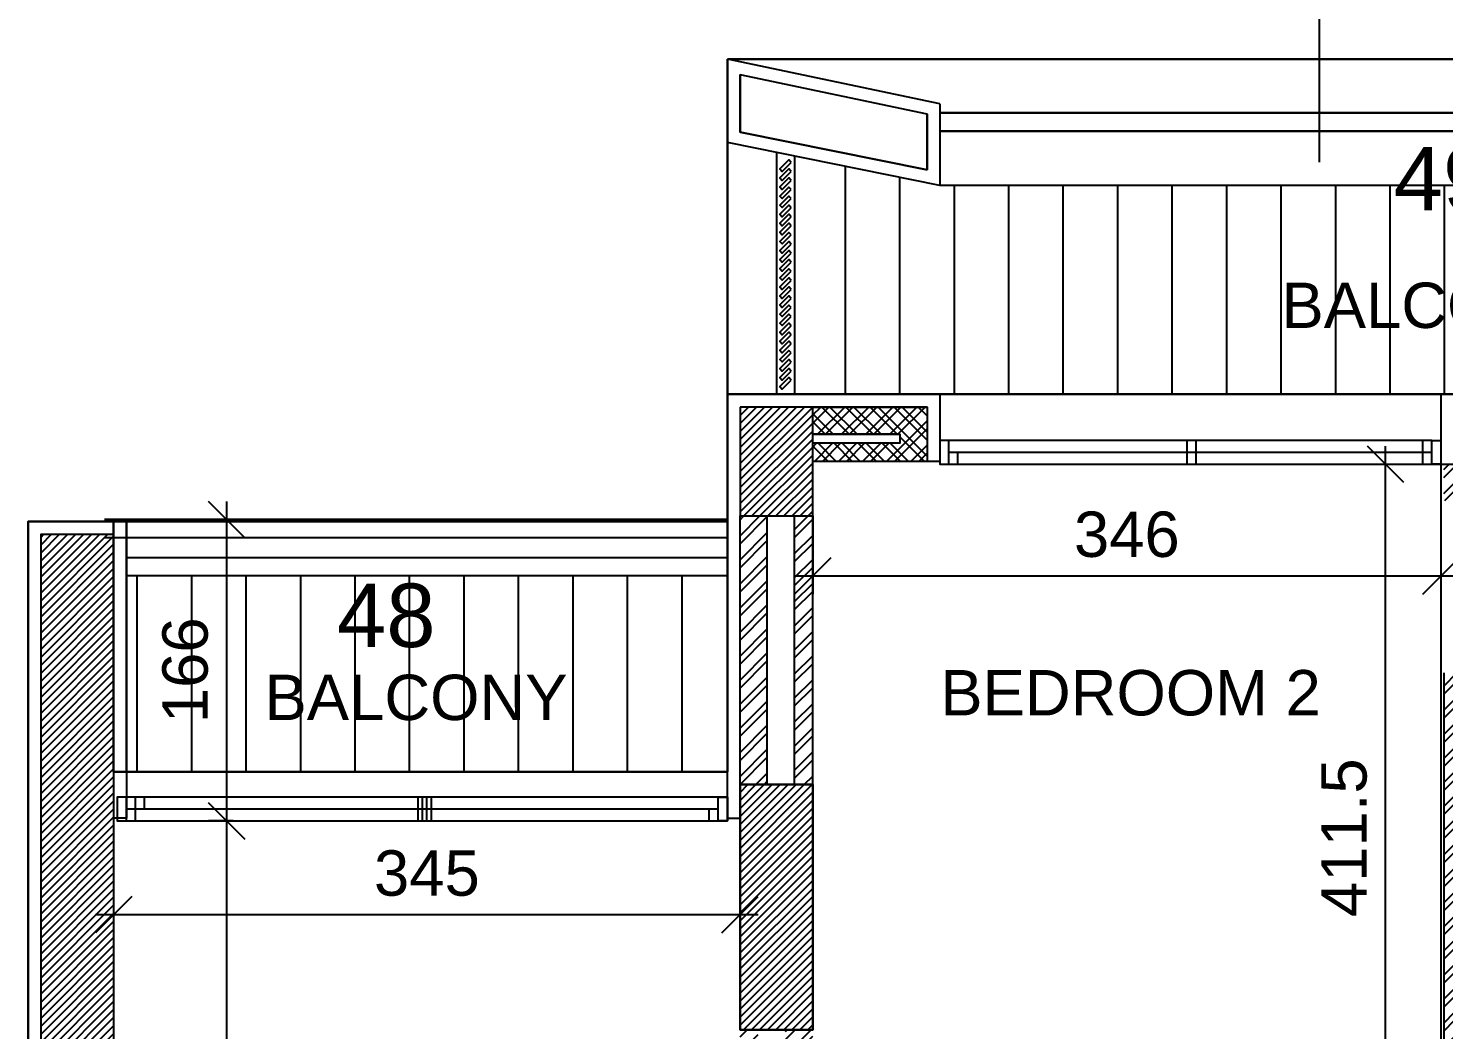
# Model space of a CAD drawing. Extents: x -1.7 to 43, y -165.8 to -101.1.
# Drawn here: x 0.01 to 7.8, y -145.1 to -139.58 of the extents above; entities that cross this region are included whole.
import ezdxf
from ezdxf.enums import TextEntityAlignment as Align

# ---------------------------------------------------------------- set-up
doc = ezdxf.new("R2010")
doc.units = 0
doc.header["$MEASUREMENT"] = 0
doc.header["$PDMODE"] = 35
doc.header["$PDSIZE"] = 0.3
doc.layers.get('0').update_dxf_attribs({"linetype": 'CONTINUOUS'})
doc.layers.get('DEFPOINTS').update_dxf_attribs({"linetype": 'CONTINUOUS'})
for name, color, linetype in [('A-ALU', 9, 'CONTINUOUS'), ('A-ANNO-SECT-TAG', 7, 'CONTINUOUS'), ('A-AREAS', 6, 'CONTINUOUS'), ('A-AREAS-TXT', 6, 'CONTINUOUS'), ('A-BALUST', 1, 'CONTINUOUS'), ('A-claustra', 9, 'CONTINUOUS'), ('a-dim', 3, 'CONTINUOUS'), ('A-HATCH-CONC', 8, 'CONTINUOUS'), ('A-HATCH-WALL', 8, 'CONTINUOUS'), ('A-NOMENCLATURE', 3, 'CONTINUOUS'), ('A-PLASTER', 8, 'CONTINUOUS'), ('A-PROJECTION', 9, 'CONTINUOUS'), ('a-revetement', 1, 'CONTINUOUS'), ('a-stru-fac', 200, 'CONTINUOUS'), ('A-TILES', 137, 'CONTINUOUS'), ('A-WALL', 4, 'CONTINUOUS'), ('areaexe', 2, 'CONTINUOUS'), ('S-2ND-3RD-4-5-6TH$0$A-STR 2-3-4-5-6', 2, 'CONTINUOUS')]:
    doc.layers.add(name, color=color, linetype=linetype)
doc.styles.add('A100-STEXT', font='ARIAL.TTF', dxfattribs={"height": 0.25})
doc.styles.add('BLOCK', font='ARIAL.TTF', dxfattribs={"width": 0.8, "height": 0.25})
doc.dimstyles.new('A100-DIM', dxfattribs={"dimtxt": 0.25, "dimasz": 0.2, "dimexe": 0.1, "dimexo": 0.3, "dimgap": 0.1, "dimtad": 1, "dimlfac": 100, "dimrnd": 0.5, "dimdsep": 46, "dimtxsty": 'A100-STEXT', "dimblk1": 'OBLIQUE', "dimblk2": 'OBLIQUE', "dimsah": 1, "dimcen": -0.05, "dimdle": 0.1, "dimclrd": 15, "dimclre": 15, "dimclrt": 256, "dimadec": 0, "dimazin": 0, "dimtfac": 0.28, "dimtix": 1, "dimtmove": 2, "dimatfit": 3, "dimldrblk": 'OBLIQUE', "dimfxl": 0, "dimtolj": 1, "dimarcsym": 0})
pattern_1 = [(45, (6e-11, -162.350143), (-0.022097087, 0.022097087), [])]
pattern_2 = [(90, (30.60837, -154.25014), (-0.3, 2e-17), [])]
pattern_3 = [(45, (6e-11, -162.35014), (-0.06629126, 0.06629126), []), (45, (0.04419, -162.35014), (-0.06629126, 0.06629126), [])]

# ---------------------------------------------------------------- blocks, each defined once
blk = doc.blocks.new('A$C5D3262F0')
at = {"layer": 'A-ALU'}
for p, q in [((7.7384, 20.495), (5.0784, 20.495)), ((7.7384, 20.43), (5.0784, 20.43)), ((5.1284, 20.365), (5.1284, 20.43)), ((6.3909, 20.365), (6.3909, 20.495)), ((6.4409, 20.365), (6.4409, 20.495)), ((7.6884, 20.365), (7.6884, 20.43)), ((5.0284, 20.365), (7.7884, 20.365)), ((3.8584, 18.53), (0.5484, 18.53)), ((0.5484, 18.4), (0.5484, 18.53)), ((0.5984, 18.4), (0.5984, 18.53)), ((0.6484, 18.465), (0.6484, 18.53)), ((3.8084, 18.4), (3.8084, 18.53)), ((3.8584, 18.4), (3.8584, 18.53)), ((0.5484, 18.4), (3.8584, 18.4)), ((2.1784, 18.465), (0.5984, 18.465)), ((3.8084, 18.465), (2.2284, 18.465)), ((3.7584, 18.4), (3.7584, 18.465))]:
    blk.add_line(p, q, dxfattribs=at)
for points in [[(5.0784, 20.495), (5.0284, 20.495), (5.0284, 20.365), (5.0784, 20.365)], [(7.7384, 20.495), (7.7884, 20.495), (7.7884, 20.365), (7.7384, 20.365)], [(2.2284, 18.53), (2.1784, 18.53), (2.1784, 18.4), (2.2284, 18.4)]]:
    blk.add_lwpolyline(points, close=True, dxfattribs=at)
blk = doc.blocks.new('_OBLIQUE')
at = {"color": 0, "linetype": 'ByBlock'}
blk.add_line((-0.5, -0.5), (0.5, 0.5), dxfattribs=at)
blk = doc.blocks.new('*D110')
at = {"layer": 'a-dim', "color": 15, "lineweight": -2}
for p, q in [((1.1009, -148.1501), (1.1009, -143.8501)), ((1.1364, -143.9501), (1.0009, -143.9501)), ((1.1364, -148.0501), (1.0009, -148.0501))]:
    blk.add_line(p, q, dxfattribs=at)
at = {"layer": 'DEFPOINTS', "color": 0}
for p in [(1.1009, -143.9501), (1.4364, -143.9501), (1.4364, -148.0501)]:
    blk.add_point(p, dxfattribs=at)
at = {"layer": 'a-dim', "color": 15, "lineweight": -2, "xscale": 0.2, "yscale": 0.2, "zscale": 0.2}
for p, rotation in [((1.1009, -143.9501), 90), ((1.1009, -148.0501), 270)]:
    blk.add_blockref('_OBLIQUE', p, dxfattribs=dict(at, rotation=rotation))
at = {"layer": 'a-dim', "insert": (0.8732, -146.0001), "char_height": 0.25, "attachment_point": 5, "rotation": 90, "style": 'A100-STEXT'}
blk.add_mtext('\\A1;410', dxfattribs=at)
blk = doc.blocks.new('*D111')
at = {"layer": 'a-dim', "color": 15, "lineweight": -2}
for p, q in [((0.4784, -144.2351), (0.4784, -144.5666)), ((3.9284, -144.2351), (3.9284, -144.5666)), ((4.0284, -144.4666), (0.3784, -144.4666))]:
    blk.add_line(p, q, dxfattribs=at)
at = {"layer": 'DEFPOINTS', "color": 0}
for p in [(0.4784, -143.9351), (3.9284, -143.9351), (0.4784, -144.4666)]:
    blk.add_point(p, dxfattribs=at)
at = {"layer": 'a-dim', "color": 15, "lineweight": -2, "xscale": 0.2, "yscale": 0.2, "zscale": 0.2}
for p, rotation in [((0.4784, -144.4666), 179.9999999992391), ((3.9284, -144.4666), 359.9999999992392)]:
    blk.add_blockref('_OBLIQUE', p, dxfattribs=dict(at, rotation=rotation))
at = {"layer": 'a-dim', "insert": (2.2034, -144.2389), "char_height": 0.25, "attachment_point": 5, "style": 'A100-STEXT'}
blk.add_mtext('\\A1;345', dxfattribs=at)
blk = doc.blocks.new('*D115')
at = {"layer": 'a-dim', "color": 15, "lineweight": -2}
for p, q in [((4.3284, -142.2701), (4.3284, -142.7005)), ((7.7884, -142.2701), (7.7884, -142.7005)), ((4.2284, -142.6005), (7.8884, -142.6005))]:
    blk.add_line(p, q, dxfattribs=at)
at = {"layer": 'DEFPOINTS', "color": 0}
for p in [(4.3284, -141.9701), (7.7884, -141.9701), (7.7884, -142.6005)]:
    blk.add_point(p, dxfattribs=at)
at = {"layer": 'a-dim', "color": 15, "lineweight": -2, "xscale": 0.2, "yscale": 0.2, "zscale": 0.2, "rotation": 180}
blk.add_blockref('_OBLIQUE', (4.3284, -142.6005), dxfattribs=at)
at = {"layer": 'a-dim', "color": 15, "lineweight": -2, "xscale": 0.2, "yscale": 0.2, "zscale": 0.2}
blk.add_blockref('_OBLIQUE', (7.7884, -142.6005), dxfattribs=at)
at = {"layer": 'a-dim', "insert": (6.0584, -142.3728), "char_height": 0.25, "attachment_point": 5, "style": 'A100-STEXT'}
blk.add_mtext('\\A1;346', dxfattribs=at)
blk = doc.blocks.new('*D117')
at = {"layer": 'a-dim', "color": 15, "lineweight": -2}
for p, q in [((1.1009, -144.0501), (1.1009, -142.1901)), ((0.8009, -142.2901), (1.0009, -142.2901)), ((0.8009, -143.9501), (1.0009, -143.9501))]:
    blk.add_line(p, q, dxfattribs=at)
at = {"layer": 'DEFPOINTS', "color": 0}
for p in [(1.1009, -142.2901), (1.1009, -142.2901), (1.1009, -143.9501)]:
    blk.add_point(p, dxfattribs=at)
at = {"layer": 'a-dim', "color": 15, "lineweight": -2, "xscale": 0.2, "yscale": 0.2, "zscale": 0.2}
for p, rotation in [((1.1009, -142.2901), 90), ((1.1009, -143.9501), 270)]:
    blk.add_blockref('_OBLIQUE', p, dxfattribs=dict(at, rotation=rotation))
at = {"layer": 'a-dim', "insert": (0.8732, -143.1201), "char_height": 0.25, "attachment_point": 5, "rotation": 90, "style": 'A100-STEXT'}
blk.add_mtext('\\A1;166', dxfattribs=at)
blk = doc.blocks.new('*D163')
at = {"layer": 'a-dim', "color": 15, "lineweight": -2}
for p, q in [((7.4832, -146.2001), (7.4832, -141.8851)), ((6.0484, -141.9851), (7.5832, -141.9851)), ((6.0484, -146.1001), (7.5832, -146.1001))]:
    blk.add_line(p, q, dxfattribs=at)
at = {"layer": 'DEFPOINTS', "color": 0}
for p in [(5.7484, -141.9851), (7.4832, -141.9851), (5.7484, -146.1001)]:
    blk.add_point(p, dxfattribs=at)
at = {"layer": 'a-dim', "color": 15, "lineweight": -2, "xscale": 0.2, "yscale": 0.2, "zscale": 0.2}
for p, rotation in [((7.4832, -141.9851), 90), ((7.4832, -146.1001), 270)]:
    blk.add_blockref('_OBLIQUE', p, dxfattribs=dict(at, rotation=rotation))
at = {"layer": 'a-dim', "insert": (7.2555, -144.0426), "char_height": 0.25, "attachment_point": 5, "rotation": 90, "style": 'A100-STEXT'}
blk.add_mtext('\\A1;411.5', dxfattribs=at)
blk = doc.blocks.new('SCT_TAG_R')
h = blk.add_hatch(color=256)
h.paths.add_polyline_path([(0.3708, 0.3425), (0, 0.6851), (0, 0.5925, -0.755389), (0.1315, 0.1299), (0.1315, 0.1214)])
h.paths.add_polyline_path([(0.1315, 0.1214), (0.1315, 0.1299, -0.139348), (0, 0.0925), (0, 0)])
for p, q in [((0, 0.6851), (0, 0.5925)), ((0, 0.6851), (0.3708, 0.3425)), ((0, 0), (0.3708, 0.3425)), ((0, 0.0925), (0, 0)), ((0, 0), (0, -1.0515))]:
    blk.add_line(p, q)
at = {"ltscale": 4}
blk.add_line((-0.25, 0.3425), (0.25, 0.3425), dxfattribs=at)
blk.add_circle((0, 0.3425), 0.25)
at = {"color": 7, "style": 'BLOCK', "width": 0.8}
for tag, p in [('SCT.NO.', (0.0059, 0.4306)), ('DWG', (0.0059, 0.2601))]:
    blk.add_attdef(tag, text='', height=0.125, dxfattribs=at).set_placement(p, align=Align.MIDDLE)

msp = doc.modelspace()

# ---------------------------------------------------------------- hatches: boundary and pattern name
at = {"layer": 'A-HATCH-CONC'}
h = msp.add_hatch(dxfattribs=at)
h.set_pattern_fill('ANSI31', color=256, scale=0.25, style=0)
h.set_pattern_definition(pattern_1)
h.paths.add_polyline_path([(4.32837, -141.67014), (3.92837, -141.67014), (3.92837, -142.27014), (4.32837, -142.27014)])
h = msp.add_hatch(dxfattribs=at)
h.set_pattern_fill('ANSI31', color=256, scale=0.25, style=0)
h.set_pattern_definition(pattern_1)
h.paths.add_polyline_path([(4.32837, -141.67014), (3.92837, -141.67014), (3.92837, -142.27014), (4.32837, -142.27014)])
h = msp.add_hatch(dxfattribs=at)
h.set_pattern_fill('ANSI31', color=256, scale=0.25, style=0)
h.set_pattern_definition(pattern_1)
h.paths.add_polyline_path([(4.22837, -158.48014), (4.22837, -156.55014), (3.92837, -156.55014), (3.92837, -158.21828), (2.00801, -158.48014), (0.47837, -158.48014), (0.47837, -142.37014), (0.07837, -142.37014), (0.07837, -158.78014), (2.02837, -158.78014)])
h = msp.add_hatch(dxfattribs=at)
h.set_pattern_fill('ANSI31', color=256, scale=0.25, style=0)
h.set_pattern_definition(pattern_1)
h.paths.add_polyline_path([(4.22837, -158.48014), (4.22837, -156.55014), (3.92837, -156.55014), (3.92837, -158.21828), (2.00801, -158.48014), (0.47837, -158.48014), (0.47837, -142.37014), (0.07837, -142.37014), (0.07837, -158.78014), (2.02837, -158.78014)])
h = msp.add_hatch(dxfattribs=at)
h.set_pattern_fill('ANSI31', color=256, scale=0.25, style=0)
h.set_pattern_definition(pattern_1)
h.paths.add_polyline_path([(4.32837, -143.75014), (3.92837, -143.75014), (3.92837, -145.10014), (4.32837, -145.10014)])
h = msp.add_hatch(dxfattribs=at)
h.set_pattern_fill('ANSI31', color=256, scale=0.25, style=0)
h.set_pattern_definition(pattern_1)
h.paths.add_polyline_path([(4.32837, -143.75014), (3.92837, -143.75014), (3.92837, -145.10014), (4.32837, -145.10014)])
at = {"layer": 'A-HATCH-WALL'}
h = msp.add_hatch(dxfattribs=at)
h.set_pattern_fill('ANSI32', color=256, scale=0.25, style=0)
h.set_pattern_definition(pattern_3)
h.paths.add_polyline_path([(4.95837, -141.67014), (4.32837, -141.67014), (4.32837, -141.82014), (4.80837, -141.82014), (4.80837, -141.87014), (4.32837, -141.87014), (4.32837, -141.97014), (4.95837, -141.97014)])
h = msp.add_hatch(dxfattribs=at)
h.set_pattern_fill('ANSI32', color=256, scale=0.25, style=0)
h.set_pattern_definition([(135, (27.35674, -162.35014), (0.06629126, 0.06629126), []), (135, (27.31254, -162.35014), (0.06629126, 0.06629126), [])])
h.paths.add_polyline_path([(4.32837, -141.67014), (4.95837, -141.67014), (4.95837, -141.97014), (4.32837, -141.97014), (4.32837, -141.87014), (4.80837, -141.87014), (4.80837, -141.82014), (4.32837, -141.82014)])
h = msp.add_hatch(dxfattribs=at)
h.set_pattern_fill('ANSI32', color=256, scale=0.25, style=0)
h.paths.add_polyline_path([(2.82837, -148.05014), (2.82837, -147.45014), (2.67837, -147.45014), (2.67837, -148.05014), (0.47837, -148.05014), (0.47837, -149.85014), (0.72837, -149.85014), (0.77837, -149.85014), (0.77837, -150.55014), (0.72837, -150.55014), (0.72837, -151.05014), (0.47837, -151.05014), (0.47837, -151.30014), (0.57837, -151.30014), (0.57837, -151.16014), (1.65337, -151.16014), (1.65337, -151.05014), (0.82837, -151.05014), (0.82837, -149.75014), (0.52837, -149.75014), (0.52837, -148.20014), (2.67837, -148.20014), (2.67837, -148.57514), (2.82837, -148.57514)])
h.paths.add_polyline_path([(2.82837, -148.57514), (2.67837, -148.57514), (2.67837, -149.12514), (2.82837, -149.12514)], flags=17)
h.paths.add_polyline_path([(2.82837, -149.92514), (2.67837, -149.92514), (2.67837, -151.05014), (1.65337, -151.05014), (1.65337, -151.16014), (2.00837, -151.16014), (2.00837, -151.30014), (6.42337, -151.30014), (6.42337, -151.16014), (7.85337, -151.16014), (7.85337, -151.30014), (8.00337, -151.30014), (8.00337, -151.10014), (8.00337, -151.00014), (7.85337, -151.00014), (7.85337, -151.10014), (5.88837, -151.10014), (5.88837, -151.24014), (5.01837, -151.24014), (5.01837, -151.10014), (4.32837, -151.10014), (4.32837, -151.00014), (4.17837, -151.00014), (4.17837, -151.10014), (2.82837, -151.10014)])
h.paths.add_polyline_path([(4.32837, -149.50014), (4.17837, -149.50014), (4.17837, -150.10014), (4.32837, -150.10014)])
h.paths.add_polyline_path([(6.72837, -148.65014), (6.84087, -148.65014), (6.84087, -148.50014), (6.72837, -148.50014), (6.72837, -148.02194), (6.57837, -148.02194), (6.57837, -149.20014), (4.67837, -149.20014), (4.67837, -148.50014), (4.32837, -148.50014), (4.32837, -148.65014), (4.52837, -148.65014), (4.52837, -149.25014), (4.32837, -149.25014), (4.32837, -149.40014), (6.57837, -149.40014), (6.57837, -150.00014), (6.72837, -150.00014)])
h.paths.add_polyline_path([(6.72837, -147.07514), (6.72837, -146.25014), (6.82837, -146.25014), (6.82837, -146.10014), (6.57837, -146.10014), (6.47837, -146.10014), (6.47837, -146.25014), (6.57837, -146.25014), (6.57837, -147.07514), (6.57837, -148.02194), (6.72837, -148.02194)])
h.paths.add_polyline_path([(5.67837, -146.10014), (5.57837, -146.10014), (5.57837, -145.50014), (5.42837, -145.50014), (5.42837, -146.10014), (4.32837, -146.10014), (4.32837, -145.10014), (4.17837, -145.10014), (4.17837, -148.30014), (4.32837, -148.30014), (4.32837, -146.25014), (5.67837, -146.25014)])
h.paths.add_polyline_path([(4.16837, -147.25014), (4.02837, -147.25014), (4.02837, -145.10014), (3.92837, -145.10014), (3.92837, -147.35014), (4.06837, -147.35014), (4.06837, -148.30014), (4.16837, -148.30014)])
h.paths.add_polyline_path([(10.32837, -147.90014), (10.17837, -147.90014), (10.17837, -148.50014), (8.00337, -148.50014), (8.00337, -147.95014), (8.00337, -147.80014), (7.85337, -147.80014), (7.85337, -148.50014), (7.74087, -148.50014), (7.74087, -148.65014), (7.85337, -148.65014), (7.85337, -150.10014), (8.00337, -150.10014), (8.00337, -150.00014), (8.69087, -150.00014), (8.69087, -149.85014), (8.00337, -149.85014), (8.00337, -148.65014), (10.17837, -148.65014), (10.17837, -149.24733), (10.32837, -149.24733)])
h.paths.add_polyline_path([(10.16488, -149.85014), (9.49087, -149.85014), (9.49087, -150.00014), (10.11323, -150.00014, -0.1326361)], flags=17)
h.paths.add_polyline_path([(10.32837, -149.24733), (10.17837, -149.24733), (10.17837, -149.83175, -0.1067492), (10.27762, -149.7502, -0.3497703), (10.42368, -149.40014), (10.32837, -149.40014)])
h.paths.add_polyline_path([(11.57837, -149.40014), (10.42368, -149.40014, 0.3497703), (10.27762, -149.7502, 0.1067492), (10.17837, -149.83175), (10.17837, -149.85014), (10.16488, -149.85014, 0.1326361), (10.11323, -150.00014), (10.17837, -150.00014), (10.17837, -150.2098, 0.0384879), (10.21016, -150.24412, 0.0641732), (10.17837, -150.31511), (10.17837, -150.49078, 0.2761831), (10.40921, -150.70115, 0.0404429), (10.41305, -150.75014), (10.42837, -150.75014), (10.42837, -150.80822, 0.1134329), (10.50337, -150.92204), (10.50337, -150.62514), (10.57837, -150.62514), (10.57837, -150.55014), (10.32837, -150.55014), (10.32837, -149.55014), (10.92837, -149.55014), (11.57837, -149.55014)])
h.paths.add_polyline_path([(10.40921, -150.70115, -0.2761831), (10.17837, -150.49078), (10.17837, -150.75014), (10.41305, -150.75014, -0.0404429)], flags=17)
h.paths.add_polyline_path([(8.66337, -152.45014), (8.00337, -152.45014), (8.00337, -152.60014), (8.66337, -152.60014)])
h.paths.add_polyline_path([(8.00337, -141.98514), (7.80337, -141.98514), (7.80337, -142.18514), (7.94304, -142.18514), (7.94337, -143.13514), (7.80337, -143.13514), (7.80337, -146.10014), (7.72837, -146.10014), (7.72837, -146.25014), (7.85337, -146.25014), (7.85337, -146.90014), (8.00337, -146.90014), (8.00337, -146.15014), (7.86337, -146.15014), (7.86337, -144.96014), (8.00337, -144.96014)])
h = msp.add_hatch(dxfattribs=at)
h.set_pattern_fill('ANSI32', color=256, scale=0.25, style=0)
h.set_pattern_definition(pattern_3)
h.paths.add_polyline_path([(4.07837, -142.27014), (3.92837, -142.27014), (3.92837, -143.75014), (4.07837, -143.75014)])
h = msp.add_hatch(dxfattribs=at)
h.set_pattern_fill('ANSI32', color=256, scale=0.25, style=0)
h.set_pattern_definition(pattern_3)
h.paths.add_polyline_path([(4.32837, -142.27014), (4.22837, -142.27014), (4.22837, -143.75014), (4.32837, -143.75014)])
at = {"layer": 'A-TILES'}
h = msp.add_hatch(dxfattribs=at)
h.set_pattern_fill('_USER', color=256, scale=0.3, angle=90, style=0, pattern_type=0)
h.set_pattern_definition(pattern_2)
h.paths.add_polyline_path([(5.02837, -140.45014), (5.02837, -140.45014), (4.22837, -140.28832), (4.22837, -141.60014), (5.02837, -141.60014), (7.80337, -141.60014), (8.00337, -141.60014), (10.77837, -141.60014), (11.50837, -141.60014), (11.50837, -140.45014)])
h = msp.add_hatch(dxfattribs=at)
h.set_pattern_fill('_USER', color=256, scale=0.3, angle=90, style=0, pattern_type=0)
h.set_pattern_definition(pattern_2)
h.paths.add_polyline_path([(0.54837, -142.60014), (0.54837, -143.68014), (3.85837, -143.68014), (3.85837, -142.60014)])

# ---------------------------------------------------------------- linework, layer by layer
at = {"layer": 'A-ALU'}
for p, q in [((5.02837, -141.60014), (7.78837, -141.60014)), ((5.02837, -141.60014), (7.78837, -141.60014)), ((5.02837, -141.60014), (7.78837, -141.60014)), ((7.73837, -141.85514), (5.07837, -141.85514)), ((6.39087, -141.98514), (6.39087, -141.85514)), ((6.44087, -141.98514), (6.44087, -141.85514)), ((7.68837, -141.92014), (7.68837, -141.85514)), ((7.73837, -141.92014), (5.07837, -141.92014)), ((5.12837, -141.98514), (5.12837, -141.92014)), ((5.02837, -141.98514), (7.78837, -141.98514)), ((0.49837, -143.68014), (3.85837, -143.68014)), ((0.49837, -143.68014), (3.85837, -143.68014)), ((0.54837, -143.68014), (3.85837, -143.68014)), ((3.80837, -143.82014), (0.54837, -143.82014)), ((3.80837, -143.88514), (0.54837, -143.88514)), ((0.59837, -143.88514), (0.59837, -143.82014)), ((3.75837, -143.95014), (3.75837, -143.88514)), ((0.49837, -143.95014), (3.85837, -143.95014))]:
    msp.add_line(p, q, dxfattribs=at)
for points in [[(5.07837, -141.85514), (5.02837, -141.85514), (5.02837, -141.98514), (5.07837, -141.98514)], [(7.73837, -141.85514), (7.78837, -141.85514), (7.78837, -141.98514), (7.73837, -141.98514)], [(0.54837, -143.82014), (0.49837, -143.82014), (0.49837, -143.95014), (0.54837, -143.95014)], [(2.20337, -143.82014), (2.15337, -143.82014), (2.15337, -143.95014), (2.20337, -143.95014)], [(3.80837, -143.82014), (3.85837, -143.82014), (3.85837, -143.95014), (3.80837, -143.95014)]]:
    msp.add_lwpolyline(points, close=True, dxfattribs=at)
at = {"layer": 'A-AREAS'}
msp.add_lwpolyline([(0.00837, -158.85014), (0.00837, -142.30014), (0.47837, -142.30014), (0.47837, -143.68014), (3.85837, -143.68014), (3.85837, -141.60014), (11.50837, -141.60014), (11.50837, -139.75395), (13.67837, -139.75395), (13.67837, -144.02514), (11.72837, -144.02514), (11.72837, -144.95014), (11.72837, -144.95014), (11.72837, -150.62514), (10.50337, -150.62514), (10.50337, -152.52514), (11.72837, -152.52514), (11.72837, -154.65014)], dxfattribs=at)
for points in [[(3.85837, -139.75395), (11.50837, -139.75395), (11.50837, -141.60014), (3.85837, -141.60014)], [(0.47837, -142.30014), (3.85837, -142.30014), (3.85837, -143.68014), (0.47837, -143.68014)]]:
    msp.add_lwpolyline(points, close=True, dxfattribs=at)
at = {"layer": 'A-BALUST'}
for p, q in [((5.02837, -140.05014), (11.50837, -140.05014)), ((11.50837, -140.05014), (5.02837, -140.05014)), ((5.02837, -140.15014), (11.50837, -140.15014)), ((11.50837, -140.15014), (5.02837, -140.15014)), ((4.12837, -140.26809), (4.12837, -141.60014)), ((4.12837, -140.26809), (4.12837, -141.60014)), ((4.22837, -140.28832), (4.22837, -141.60014)), ((4.22837, -140.28832), (4.22837, -141.60014)), ((3.85837, -142.29014), (0.42837, -142.29014)), ((3.85837, -142.39014), (0.42837, -142.39014)), ((3.85837, -142.50014), (0.54837, -142.50014)), ((3.85837, -142.60014), (0.54837, -142.60014))]:
    msp.add_line(p, q, dxfattribs=at)
at = {"layer": 'A-claustra'}
for points in [[(4.21019, -140.32247), (4.19605, -140.30832), (4.14655, -140.35782), (4.16069, -140.37196)], [(4.21019, -140.32247), (4.19605, -140.30832), (4.14655, -140.35782), (4.16069, -140.37196)], [(4.21019, -140.37247), (4.19605, -140.35832), (4.14655, -140.40782), (4.16069, -140.42196)], [(4.21019, -140.37247), (4.19605, -140.35832), (4.14655, -140.40782), (4.16069, -140.42196)], [(4.21019, -140.42247), (4.19605, -140.40832), (4.14655, -140.45782), (4.16069, -140.47196)], [(4.21019, -140.42247), (4.19605, -140.40832), (4.14655, -140.45782), (4.16069, -140.47196)], [(4.21019, -140.47247), (4.19605, -140.45832), (4.14655, -140.50782), (4.16069, -140.52196)], [(4.21019, -140.47247), (4.19605, -140.45832), (4.14655, -140.50782), (4.16069, -140.52196)], [(4.21019, -140.52247), (4.19605, -140.50832), (4.14655, -140.55782), (4.16069, -140.57196)], [(4.21019, -140.52247), (4.19605, -140.50832), (4.14655, -140.55782), (4.16069, -140.57196)], [(4.21019, -140.57247), (4.19605, -140.55832), (4.14655, -140.60782), (4.16069, -140.62196)], [(4.21019, -140.57247), (4.19605, -140.55832), (4.14655, -140.60782), (4.16069, -140.62196)], [(4.21019, -140.62247), (4.19605, -140.60832), (4.14655, -140.65782), (4.16069, -140.67196)], [(4.21019, -140.62247), (4.19605, -140.60832), (4.14655, -140.65782), (4.16069, -140.67196)], [(4.21019, -140.67247), (4.19605, -140.65832), (4.14655, -140.70782), (4.16069, -140.72196)], [(4.21019, -140.67247), (4.19605, -140.65832), (4.14655, -140.70782), (4.16069, -140.72196)], [(4.21019, -140.72247), (4.19605, -140.70832), (4.14655, -140.75782), (4.16069, -140.77196)], [(4.21019, -140.72247), (4.19605, -140.70832), (4.14655, -140.75782), (4.16069, -140.77196)], [(4.21019, -140.77247), (4.19605, -140.75832), (4.14655, -140.80782), (4.16069, -140.82196)], [(4.21019, -140.77247), (4.19605, -140.75832), (4.14655, -140.80782), (4.16069, -140.82196)], [(4.21019, -140.82247), (4.19605, -140.80832), (4.14655, -140.85782), (4.16069, -140.87196)], [(4.21019, -140.82247), (4.19605, -140.80832), (4.14655, -140.85782), (4.16069, -140.87196)], [(4.21019, -140.87247), (4.19605, -140.85832), (4.14655, -140.90782), (4.16069, -140.92196)], [(4.21019, -140.87247), (4.19605, -140.85832), (4.14655, -140.90782), (4.16069, -140.92196)], [(4.21019, -140.92247), (4.19605, -140.90832), (4.14655, -140.95782), (4.16069, -140.97196)], [(4.21019, -140.92247), (4.19605, -140.90832), (4.14655, -140.95782), (4.16069, -140.97196)], [(4.21019, -140.97247), (4.19605, -140.95832), (4.14655, -141.00782), (4.16069, -141.02196)], [(4.21019, -140.97247), (4.19605, -140.95832), (4.14655, -141.00782), (4.16069, -141.02196)], [(4.21019, -141.02247), (4.19605, -141.00832), (4.14655, -141.05782), (4.16069, -141.07196)], [(4.21019, -141.02247), (4.19605, -141.00832), (4.14655, -141.05782), (4.16069, -141.07196)], [(4.21019, -141.07247), (4.19605, -141.05832), (4.14655, -141.10782), (4.16069, -141.12196)], [(4.21019, -141.07247), (4.19605, -141.05832), (4.14655, -141.10782), (4.16069, -141.12196)], [(4.21019, -141.12247), (4.19605, -141.10832), (4.14655, -141.15782), (4.16069, -141.17196)], [(4.21019, -141.12247), (4.19605, -141.10832), (4.14655, -141.15782), (4.16069, -141.17196)], [(4.21019, -141.17247), (4.19605, -141.15832), (4.14655, -141.20782), (4.16069, -141.22196)], [(4.21019, -141.17247), (4.19605, -141.15832), (4.14655, -141.20782), (4.16069, -141.22196)], [(4.21019, -141.22247), (4.19605, -141.20832), (4.14655, -141.25782), (4.16069, -141.27196)], [(4.21019, -141.22247), (4.19605, -141.20832), (4.14655, -141.25782), (4.16069, -141.27196)], [(4.21019, -141.27247), (4.19605, -141.25832), (4.14655, -141.30782), (4.16069, -141.32196)], [(4.21019, -141.27247), (4.19605, -141.25832), (4.14655, -141.30782), (4.16069, -141.32196)], [(4.21019, -141.32247), (4.19605, -141.30832), (4.14655, -141.35782), (4.16069, -141.37196)], [(4.21019, -141.32247), (4.19605, -141.30832), (4.14655, -141.35782), (4.16069, -141.37196)], [(4.21019, -141.37247), (4.19605, -141.35832), (4.14655, -141.40782), (4.16069, -141.42196)], [(4.21019, -141.37247), (4.19605, -141.35832), (4.14655, -141.40782), (4.16069, -141.42196)], [(4.21019, -141.42247), (4.19605, -141.40832), (4.14655, -141.45782), (4.16069, -141.47196)], [(4.21019, -141.42247), (4.19605, -141.40832), (4.14655, -141.45782), (4.16069, -141.47196)], [(4.21019, -141.47247), (4.19605, -141.45832), (4.14655, -141.50782), (4.16069, -141.52196)], [(4.21019, -141.47247), (4.19605, -141.45832), (4.14655, -141.50782), (4.16069, -141.52196)], [(4.21019, -141.52247), (4.19605, -141.50832), (4.14655, -141.55782), (4.16069, -141.57196)], [(4.21019, -141.52247), (4.19605, -141.50832), (4.14655, -141.55782), (4.16069, -141.57196)]]:
    msp.add_lwpolyline(points, close=True, dxfattribs=at)
at = {"layer": 'A-PLASTER'}
msp.add_lwpolyline([(7.78837, -141.98514), (7.78837, -146.08514), (7.72837, -146.08514)], dxfattribs=at)
at = {"layer": 'A-PROJECTION'}
for p, q in [((3.85837, -139.75395), (11.50837, -139.75395)), ((11.50837, -139.75395), (3.85837, -139.75395)), ((3.85837, -140.21348), (3.85837, -141.60014)), ((3.85837, -140.21348), (3.85837, -141.60014)), ((11.50837, -140.45014), (5.02837, -140.45014)), ((11.50837, -140.45014), (5.02837, -140.45014)), ((3.85837, -142.30014), (0.42837, -142.30014)), ((3.85837, -142.30014), (0.54837, -142.30014))]:
    msp.add_line(p, q, dxfattribs=at)
at = {"layer": 'a-revetement'}
for p, q in [((3.85837, -139.75395), (3.85837, -140.21348)), ((5.02837, -140.00048), (3.85837, -139.75395)), ((3.85837, -139.75395), (3.85837, -140.21348)), ((5.02837, -140.00048), (3.85837, -139.75395)), ((5.02837, -140.00048), (5.02837, -140.45014)), ((5.02837, -140.00048), (5.02837, -140.45014)), ((5.02837, -140.45014), (3.85837, -140.21348)), ((5.02837, -140.45014), (3.85837, -140.21348)), ((5.02837, -141.60014), (3.85837, -141.60014)), ((3.85837, -143.93514), (3.85837, -141.60014)), ((5.02837, -141.60014), (3.85837, -141.60014)), ((3.85837, -143.93514), (3.85837, -141.60014)), ((5.02837, -141.60014), (5.02837, -141.97014)), ((5.02837, -141.60014), (5.02837, -141.97014)), ((5.02837, -141.97014), (4.95837, -141.97014)), ((5.02837, -141.97014), (4.95837, -141.97014)), ((0.00837, -158.85014), (0.00837, -142.30014)), ((0.00837, -142.30014), (0.54837, -142.30014)), ((0.00837, -158.85014), (0.00837, -142.30014)), ((0.00837, -142.30014), (0.54837, -142.30014)), ((0.54837, -142.30014), (0.54837, -143.93514)), ((0.54837, -142.30014), (0.54837, -143.93514)), ((0.54837, -143.93514), (0.47837, -143.93514)), ((0.54837, -143.93514), (0.47837, -143.93514)), ((3.85837, -143.93514), (3.92837, -143.93514)), ((3.85837, -143.93514), (3.92837, -143.93514))]:
    msp.add_line(p, q, dxfattribs=at)
msp.add_lwpolyline([(8.01837, -141.60014), (7.78837, -141.60014), (7.78837, -141.98514), (8.01837, -141.98514), (8.01837, -141.60014)], dxfattribs=at)
msp.add_lwpolyline([(8.01837, -141.60014), (7.78837, -141.60014), (7.78837, -141.98514), (8.01837, -141.98514), (8.01837, -141.60014)], dxfattribs=at)
at = {"layer": 'a-stru-fac'}
for p, q in [((3.92837, -140.15622), (3.92837, -139.84023)), ((4.95837, -140.05727), (3.92837, -139.84023)), ((4.95837, -140.05727), (4.95837, -140.36457)), ((4.95837, -140.36457), (3.92837, -140.15622))]:
    msp.add_line(p, q, dxfattribs=at)
msp.add_lwpolyline([(4.95837, -140.36457), (4.95837, -140.05727), (3.92837, -139.84023), (3.92837, -140.15622)], close=True, dxfattribs=at)
at = {"layer": 'A-WALL'}
for p, q in [((4.95837, -141.67014), (4.32837, -141.67014)), ((4.95837, -141.67014), (4.95837, -141.97014)), ((4.80837, -141.82014), (4.32837, -141.82014)), ((4.80837, -141.82014), (4.80837, -141.87014)), ((4.80837, -141.87014), (4.32837, -141.87014)), ((4.95837, -141.97014), (4.32837, -141.97014)), ((3.92837, -143.75014), (3.92837, -142.27014)), ((4.07837, -143.75014), (4.07837, -142.27014)), ((4.22837, -143.75014), (4.22837, -142.27014)), ((4.32837, -143.75014), (4.32837, -142.27014)), ((7.80337, -143.13514), (7.80337, -146.10014))]:
    msp.add_line(p, q, dxfattribs=at)
for points in [[(4.32837, -141.67014), (4.95837, -141.67014), (4.95837, -141.97014), (4.32837, -141.97014)], [(4.32837, -141.82014), (4.80837, -141.82014), (4.80837, -141.87014), (4.32837, -141.87014)]]:
    msp.add_lwpolyline(points, dxfattribs=at)
at = {"layer": 'areaexe'}
for p, q in [((11.50837, -141.60014), (3.85837, -141.60014)), ((3.85837, -141.60014), (3.85837, -143.68014)), ((0.54837, -142.30014), (0.00837, -142.30014)), ((0.00837, -142.30014), (0.00837, -158.85014)), ((0.54837, -143.68014), (0.54837, -142.30014)), ((3.85837, -143.68014), (0.54837, -143.68014))]:
    msp.add_line(p, q, dxfattribs=at)
at = {"layer": 'S-2ND-3RD-4-5-6TH$0$A-STR 2-3-4-5-6'}
for points in [[(3.92837, -141.67014), (3.92837, -142.27014), (4.32837, -142.27014), (4.32837, -141.67014)], [(3.92837, -141.67014), (3.92837, -142.27014), (4.32837, -142.27014), (4.32837, -141.67014)], [(0.07837, -158.78014), (0.07837, -142.37014), (0.47837, -142.37014), (0.47837, -158.48014), (2.00801, -158.48014), (3.92837, -158.21828), (3.92837, -156.55014), (4.22837, -156.55014), (4.22837, -158.48014), (2.02837, -158.78014)], [(0.07837, -158.78014), (0.07837, -142.37014), (0.47837, -142.37014), (0.47837, -158.48014), (2.00801, -158.48014), (3.92837, -158.21828), (3.92837, -156.55014), (4.22837, -156.55014), (4.22837, -158.48014), (2.02837, -158.78014)], [(3.92837, -143.75014), (3.92837, -145.10014), (4.32837, -145.10014), (4.32837, -143.75014)], [(4.32837, -145.10014), (3.92837, -145.10014), (3.92837, -143.75014), (4.32837, -143.75014)], [(4.32837, -145.10014), (3.92837, -145.10014), (3.92837, -143.75014), (4.32837, -143.75014)], [(3.92837, -143.75014), (3.92837, -145.10014), (4.32837, -145.10014), (4.32837, -143.75014)]]:
    msp.add_lwpolyline(points, close=True, dxfattribs=at)

# ---------------------------------------------------------------- block references
at = {"layer": 'A-ALU'}
msp.add_blockref('A$C5D3262F0', (0, -162.35014), dxfattribs=at)
at = {"layer": 'A-ANNO-SECT-TAG'}
msp.add_blockref('SCT_TAG_R', (7.11709, -139.26971), dxfattribs=at).add_auto_attribs({'DWG': 'A435', 'SCT.NO.': 'WS16'})

# ---------------------------------------------------------------- texts
at = {"layer": 'A-AREAS-TXT', "style": 'A100-STEXT'}
for s, p in [('49', (7.79966, -140.58724)), ('48', (1.97942, -142.99246))]:
    msp.add_text(s, height=0.35, dxfattribs=at).set_placement(p, align=Align.CENTER)
at = {"layer": 'A-NOMENCLATURE', "style": 'A100-STEXT'}
for s, p in [('BALCONY', (7.7443, -141.10974)), ('BEDROOM 2', (6.07886, -143.24385)), ('BALCONY', (2.14368, -143.26952))]:
    msp.add_text(s, height=0.25, dxfattribs=at).set_placement(p, align=Align.MIDDLE)

# ---------------------------------------------------------------- dimensions: what is measured, and where the dimension line sits
at = {"layer": 'a-dim'}
for p1, p2, distance, picture, middle in [((5.74837, -146.10014), (5.74837, -141.98514), -1.73482, '*D163', (7.25554, -144.04264)), ((4.32837, -141.97014), (7.78837, -141.97014), -0.63037, '*D115', (6.05837, -142.37279)), ((1.10089, -143.95014), (1.10089, -142.29014), 0, '*D117', (0.87325, -143.12014)), ((1.43644, -148.05014), (1.43644, -143.95014), 0.33555, '*D110', (0.87325, -146.00014)), ((3.92837, -143.93514), (0.47837, -143.93514), 0.53145, '*D111', (2.20337, -144.23887))]:
    dim = msp.add_aligned_dim(p1=p1, p2=p2, distance=distance, dimstyle='A100-DIM', dxfattribs=at)
    dim.commit()
    dim.dimension.update_dxf_attribs({"geometry": picture, "text_midpoint": middle})

doc.saveas('drawing.dxf')
